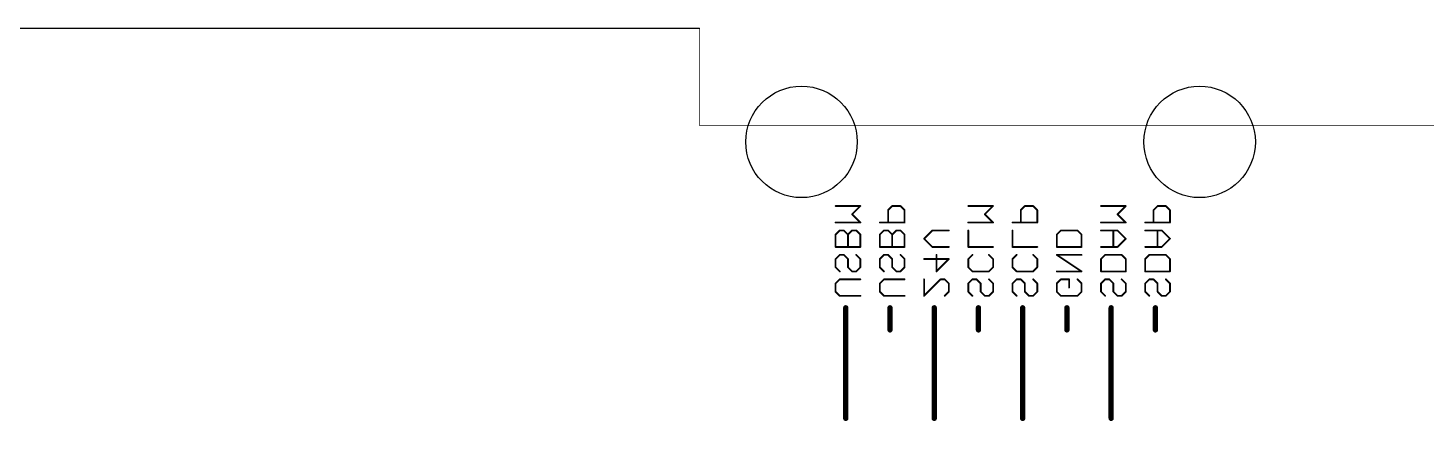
# Model space of a CAD drawing. Extents: x 0 to 11.5, y 0 to 11.2.
# Drawn here: x 5.21 to 6.791, y 10.766 to 11.21 of the extents above; entities that cross this region are included whole.
import ezdxf

# ---------------------------------------------------------------- set-up
doc = ezdxf.new("R2010")
doc.units = 0
doc.layers.add('20', color=53, linetype='CONTINUOUS')
doc.layers.add('22', color=253, linetype='CONTINUOUS')

msp = doc.modelspace()

# ---------------------------------------------------------------- linework, layer by layer
at = {"layer": '20'}
msp.add_line((5.969397, 11.21), (0, 11.21), dxfattribs=at)
at = {"layer": '20', "const_width": 0.000984}
for points in [[(5.969397, 11.21), (5.969397, 11.1)], [(7.479865, 11.1), (5.969397, 11.1)]]:
    msp.add_lwpolyline(points, dxfattribs=at)
at = {"layer": '20', "const_width": 0.000492}
for points in [[(5.969643, 11.21, 1), (5.969151, 11.21)], [(5.969397, 11.100246, 1), (5.969397, 11.099754)], [(5.969151, 11.1, 1), (5.969643, 11.1)]]:
    msp.add_lwpolyline(points, format="xyb", dxfattribs=at)
at = {"layer": '20'}
for centre in [(6.0846, 11.0817), (6.5346, 11.0817)]:
    msp.add_circle(centre, 0.062992, dxfattribs=at)
at = {"layer": '22'}
for points, const_width in [([(6.151124, 11.009253), (6.1231, 11.009253)], 0.002), ([(6.141782, 10.999912), (6.151124, 11.009253)], 0.002), ([(6.151124, 10.990571), (6.141782, 10.999912)], 0.002), ([(6.187112, 11.009253), (6.182441, 11.004583)], 0.002), ([(6.182441, 11.004583), (6.182441, 10.990571)], 0.002), ([(6.196453, 11.009253), (6.187112, 11.009253)], 0.002), ([(6.201124, 11.004583), (6.196453, 11.009253)], 0.002), ([(6.201124, 10.990571), (6.201124, 11.004583)], 0.002), ([(6.301124, 11.009253), (6.2731, 11.009253)], 0.002), ([(6.291782, 10.999912), (6.301124, 11.009253)], 0.002), ([(6.301124, 10.990571), (6.291782, 10.999912)], 0.002), ([(6.337112, 11.009253), (6.332441, 11.004583)], 0.002), ([(6.332441, 11.004583), (6.332441, 10.990571)], 0.002), ([(6.346453, 11.009253), (6.337112, 11.009253)], 0.002), ([(6.351124, 11.004583), (6.346453, 11.009253)], 0.002), ([(6.351124, 10.990571), (6.351124, 11.004583)], 0.002), ([(6.451124, 11.009253), (6.4231, 11.009253)], 0.002), ([(6.441782, 10.999912), (6.451124, 11.009253)], 0.002), ([(6.451124, 10.990571), (6.441782, 10.999912)], 0.002), ([(6.487112, 11.009253), (6.482441, 11.004583)], 0.002), ([(6.482441, 11.004583), (6.482441, 10.990571)], 0.002), ([(6.496453, 11.009253), (6.487112, 11.009253)], 0.002), ([(6.501124, 11.004583), (6.496453, 11.009253)], 0.002), ([(6.501124, 10.990571), (6.501124, 11.004583)], 0.002), ([(6.1231, 10.990571), (6.151124, 10.990571)], 0.002), ([(6.1731, 10.990571), (6.201124, 10.990571)], 0.002), ([(6.2731, 10.990571), (6.301124, 10.990571)], 0.002), ([(6.3231, 10.990571), (6.351124, 10.990571)], 0.002), ([(6.4231, 10.990571), (6.451124, 10.990571)], 0.002), ([(6.4731, 10.990571), (6.501124, 10.990571)], 0.002), ([(6.127771, 10.98163), (6.1231, 10.976959)], 0.002), ([(6.1231, 10.976959), (6.1231, 10.962947)], 0.002), ([(6.132441, 10.98163), (6.127771, 10.98163)], 0.002), ([(6.137112, 10.976959), (6.132441, 10.98163)], 0.002), ([(6.141782, 10.98163), (6.137112, 10.976959)], 0.002), ([(6.137112, 10.962947), (6.137112, 10.976959)], 0.002), ([(6.146453, 10.98163), (6.141782, 10.98163)], 0.002), ([(6.151124, 10.976959), (6.146453, 10.98163)], 0.002), ([(6.151124, 10.962947), (6.151124, 10.976959)], 0.002), ([(6.177771, 10.98163), (6.1731, 10.976959)], 0.002), ([(6.1731, 10.976959), (6.1731, 10.962947)], 0.002), ([(6.182441, 10.98163), (6.177771, 10.98163)], 0.002), ([(6.187112, 10.976959), (6.182441, 10.98163)], 0.002), ([(6.191782, 10.98163), (6.187112, 10.976959)], 0.002), ([(6.187112, 10.962947), (6.187112, 10.976959)], 0.002), ([(6.196453, 10.98163), (6.191782, 10.98163)], 0.002), ([(6.201124, 10.976959), (6.196453, 10.98163)], 0.002), ([(6.201124, 10.962947), (6.201124, 10.976959)], 0.002), ([(6.2231, 10.972288), (6.232441, 10.98163)], 0.002), ([(6.232441, 10.962947), (6.2231, 10.972288)], 0.002), ([(6.232441, 10.98163), (6.251124, 10.98163)], 0.002), ([(6.2731, 10.962947), (6.2731, 10.98163)], 0.002), ([(6.3231, 10.962947), (6.3231, 10.98163)], 0.002), ([(6.3731, 10.976959), (6.377771, 10.98163)], 0.002), ([(6.3731, 10.962947), (6.3731, 10.976959)], 0.002), ([(6.377771, 10.98163), (6.396453, 10.98163)], 0.002), ([(6.396453, 10.98163), (6.401124, 10.976959)], 0.002), ([(6.401124, 10.976959), (6.401124, 10.962947)], 0.002), ([(6.441782, 10.98163), (6.4231, 10.98163)], 0.002), ([(6.437112, 10.962947), (6.437112, 10.98163)], 0.002), ([(6.451124, 10.972288), (6.441782, 10.98163)], 0.002), ([(6.441782, 10.962947), (6.451124, 10.972288)], 0.002), ([(6.491782, 10.98163), (6.4731, 10.98163)], 0.002), ([(6.487112, 10.962947), (6.487112, 10.98163)], 0.002), ([(6.501124, 10.972288), (6.491782, 10.98163)], 0.002), ([(6.491782, 10.962947), (6.501124, 10.972288)], 0.002), ([(6.1231, 10.962947), (6.151124, 10.962947)], 0.002), ([(6.127771, 10.954006), (6.1231, 10.949336)], 0.002), ([(6.132441, 10.954006), (6.127771, 10.954006)], 0.002), ([(6.137112, 10.949336), (6.132441, 10.954006)], 0.002), ([(6.146453, 10.954006), (6.151124, 10.949336)], 0.002), ([(6.1731, 10.962947), (6.201124, 10.962947)], 0.002), ([(6.177771, 10.954006), (6.1731, 10.949336)], 0.002), ([(6.182441, 10.954006), (6.177771, 10.954006)], 0.002), ([(6.187112, 10.949336), (6.182441, 10.954006)], 0.002), ([(6.196453, 10.954006), (6.201124, 10.949336)], 0.002), ([(6.251124, 10.962947), (6.232441, 10.962947)], 0.002), ([(6.237112, 10.935324), (6.237112, 10.954006)], 0.002), ([(6.301124, 10.962947), (6.2731, 10.962947)], 0.002), ([(6.2731, 10.949336), (6.277771, 10.954006)], 0.002), ([(6.296453, 10.954006), (6.301124, 10.949336)], 0.002), ([(6.351124, 10.962947), (6.3231, 10.962947)], 0.002), ([(6.3231, 10.949336), (6.327771, 10.954006)], 0.002), ([(6.346453, 10.954006), (6.351124, 10.949336)], 0.002), ([(6.401124, 10.962947), (6.3731, 10.962947)], 0.002), ([(6.401124, 10.935324), (6.3731, 10.954006)], 0.002), ([(6.3731, 10.954006), (6.401124, 10.954006)], 0.002), ([(6.4231, 10.962947), (6.441782, 10.962947)], 0.002), ([(6.4231, 10.949336), (6.427771, 10.954006)], 0.002), ([(6.427771, 10.954006), (6.446453, 10.954006)], 0.002), ([(6.446453, 10.954006), (6.451124, 10.949336)], 0.002), ([(6.4731, 10.962947), (6.491782, 10.962947)], 0.002), ([(6.4731, 10.949336), (6.477771, 10.954006)], 0.002), ([(6.477771, 10.954006), (6.496453, 10.954006)], 0.002), ([(6.496453, 10.954006), (6.501124, 10.949336)], 0.002), ([(6.1231, 10.949336), (6.1231, 10.939994)], 0.002), ([(6.1231, 10.939994), (6.127771, 10.935324)], 0.002), ([(6.137112, 10.939994), (6.137112, 10.949336)], 0.002), ([(6.141782, 10.935324), (6.137112, 10.939994)], 0.002), ([(6.151124, 10.939994), (6.146453, 10.935324)], 0.002), ([(6.151124, 10.949336), (6.151124, 10.939994)], 0.002), ([(6.1731, 10.949336), (6.1731, 10.939994)], 0.002), ([(6.1731, 10.939994), (6.177771, 10.935324)], 0.002), ([(6.187112, 10.939994), (6.187112, 10.949336)], 0.002), ([(6.191782, 10.935324), (6.187112, 10.939994)], 0.002), ([(6.201124, 10.939994), (6.196453, 10.935324)], 0.002), ([(6.201124, 10.949336), (6.201124, 10.939994)], 0.002), ([(6.2231, 10.949336), (6.251124, 10.949336)], 0.002), ([(6.251124, 10.949336), (6.237112, 10.935324)], 0.002), ([(6.2731, 10.939994), (6.2731, 10.949336)], 0.002), ([(6.277771, 10.935324), (6.2731, 10.939994)], 0.002), ([(6.301124, 10.939994), (6.296453, 10.935324)], 0.002), ([(6.301124, 10.949336), (6.301124, 10.939994)], 0.002), ([(6.3231, 10.939994), (6.3231, 10.949336)], 0.002), ([(6.327771, 10.935324), (6.3231, 10.939994)], 0.002), ([(6.351124, 10.939994), (6.346453, 10.935324)], 0.002), ([(6.351124, 10.949336), (6.351124, 10.939994)], 0.002), ([(6.4231, 10.935324), (6.4231, 10.949336)], 0.002), ([(6.451124, 10.949336), (6.451124, 10.935324)], 0.002), ([(6.4731, 10.935324), (6.4731, 10.949336)], 0.002), ([(6.501124, 10.949336), (6.501124, 10.935324)], 0.002), ([(6.1231, 10.921712), (6.127771, 10.926383)], 0.002), ([(6.1231, 10.912371), (6.1231, 10.921712)], 0.002), ([(6.127771, 10.926383), (6.151124, 10.926383)], 0.002), ([(6.146453, 10.935324), (6.141782, 10.935324)], 0.002), ([(6.1731, 10.921712), (6.177771, 10.926383)], 0.002), ([(6.1731, 10.912371), (6.1731, 10.921712)], 0.002), ([(6.177771, 10.926383), (6.201124, 10.926383)], 0.002), ([(6.196453, 10.935324), (6.191782, 10.935324)], 0.002), ([(6.2231, 10.926383), (6.2231, 10.9077)], 0.002), ([(6.2231, 10.9077), (6.241782, 10.926383)], 0.002), ([(6.241782, 10.926383), (6.246453, 10.926383)], 0.002), ([(6.246453, 10.926383), (6.251124, 10.921712)], 0.002), ([(6.251124, 10.921712), (6.251124, 10.912371)], 0.002), ([(6.277771, 10.926383), (6.2731, 10.921712)], 0.002), ([(6.2731, 10.921712), (6.2731, 10.912371)], 0.002), ([(6.296453, 10.935324), (6.277771, 10.935324)], 0.002), ([(6.282441, 10.926383), (6.277771, 10.926383)], 0.002), ([(6.287112, 10.921712), (6.282441, 10.926383)], 0.002), ([(6.287112, 10.912371), (6.287112, 10.921712)], 0.002), ([(6.296453, 10.926383), (6.301124, 10.921712)], 0.002), ([(6.301124, 10.921712), (6.301124, 10.912371)], 0.002), ([(6.327771, 10.926383), (6.3231, 10.921712)], 0.002), ([(6.3231, 10.921712), (6.3231, 10.912371)], 0.002), ([(6.346453, 10.935324), (6.327771, 10.935324)], 0.002), ([(6.332441, 10.926383), (6.327771, 10.926383)], 0.002), ([(6.337112, 10.921712), (6.332441, 10.926383)], 0.002), ([(6.337112, 10.912371), (6.337112, 10.921712)], 0.002), ([(6.346453, 10.926383), (6.351124, 10.921712)], 0.002), ([(6.351124, 10.921712), (6.351124, 10.912371)], 0.002), ([(6.3731, 10.935324), (6.401124, 10.935324)], 0.002), ([(6.3731, 10.921712), (6.377771, 10.926383)], 0.002), ([(6.3731, 10.912371), (6.3731, 10.921712)], 0.002), ([(6.377771, 10.926383), (6.387112, 10.926383)], 0.002), ([(6.387112, 10.926383), (6.387112, 10.917041)], 0.002), ([(6.396453, 10.926383), (6.401124, 10.921712)], 0.002), ([(6.401124, 10.921712), (6.401124, 10.912371)], 0.002), ([(6.451124, 10.935324), (6.4231, 10.935324)], 0.002), ([(6.427771, 10.926383), (6.4231, 10.921712)], 0.002), ([(6.4231, 10.921712), (6.4231, 10.912371)], 0.002), ([(6.432441, 10.926383), (6.427771, 10.926383)], 0.002), ([(6.437112, 10.921712), (6.432441, 10.926383)], 0.002), ([(6.437112, 10.912371), (6.437112, 10.921712)], 0.002), ([(6.446453, 10.926383), (6.451124, 10.921712)], 0.002), ([(6.451124, 10.921712), (6.451124, 10.912371)], 0.002), ([(6.501124, 10.935324), (6.4731, 10.935324)], 0.002), ([(6.477771, 10.926383), (6.4731, 10.921712)], 0.002), ([(6.4731, 10.921712), (6.4731, 10.912371)], 0.002), ([(6.482441, 10.926383), (6.477771, 10.926383)], 0.002), ([(6.487112, 10.921712), (6.482441, 10.926383)], 0.002), ([(6.487112, 10.912371), (6.487112, 10.921712)], 0.002), ([(6.496453, 10.926383), (6.501124, 10.921712)], 0.002), ([(6.501124, 10.921712), (6.501124, 10.912371)], 0.002), ([(6.127771, 10.9077), (6.1231, 10.912371)], 0.002), ([(6.151124, 10.9077), (6.127771, 10.9077)], 0.002), ([(6.177771, 10.9077), (6.1731, 10.912371)], 0.002), ([(6.201124, 10.9077), (6.177771, 10.9077)], 0.002), ([(6.251124, 10.912371), (6.246453, 10.9077)], 0.002), ([(6.2731, 10.912371), (6.277771, 10.9077)], 0.002), ([(6.291782, 10.9077), (6.287112, 10.912371)], 0.002), ([(6.296453, 10.9077), (6.291782, 10.9077)], 0.002), ([(6.301124, 10.912371), (6.296453, 10.9077)], 0.002), ([(6.3231, 10.912371), (6.327771, 10.9077)], 0.002), ([(6.341782, 10.9077), (6.337112, 10.912371)], 0.002), ([(6.346453, 10.9077), (6.341782, 10.9077)], 0.002), ([(6.351124, 10.912371), (6.346453, 10.9077)], 0.002), ([(6.377771, 10.9077), (6.3731, 10.912371)], 0.002), ([(6.396453, 10.9077), (6.377771, 10.9077)], 0.002), ([(6.401124, 10.912371), (6.396453, 10.9077)], 0.002), ([(6.4231, 10.912371), (6.427771, 10.9077)], 0.002), ([(6.441782, 10.9077), (6.437112, 10.912371)], 0.002), ([(6.446453, 10.9077), (6.441782, 10.9077)], 0.002), ([(6.451124, 10.912371), (6.446453, 10.9077)], 0.002), ([(6.4731, 10.912371), (6.477771, 10.9077)], 0.002), ([(6.491782, 10.9077), (6.487112, 10.912371)], 0.002), ([(6.496453, 10.9077), (6.491782, 10.9077)], 0.002), ([(6.501124, 10.912371), (6.496453, 10.9077)], 0.002), ([(6.1346, 10.7692), (6.1346, 10.8942)], 0.006), ([(6.1846, 10.8692), (6.1846, 10.8942)], 0.006), ([(6.2346, 10.7692), (6.2346, 10.8942)], 0.006), ([(6.2846, 10.8692), (6.2846, 10.8942)], 0.006), ([(6.3346, 10.7692), (6.3346, 10.8942)], 0.006), ([(6.3846, 10.8692), (6.3846, 10.8942)], 0.006), ([(6.4346, 10.7692), (6.4346, 10.8942)], 0.006), ([(6.4846, 10.8692), (6.4846, 10.8942)], 0.006)]:
    msp.add_lwpolyline(points, dxfattribs=dict(at, const_width=const_width))
for points, const_width in [([(6.1231, 11.009753, 1), (6.1231, 11.008753)], 0.001), ([(6.142136, 11.000265, 1), (6.141429, 10.999558)], 0.001), ([(6.141429, 11.000265, 1), (6.142136, 10.999558)], 0.001), ([(6.151477, 11.0089, 1), (6.15077, 11.009607)], 0.001), ([(6.151124, 11.008753, 1), (6.151124, 11.009753)], 0.001), ([(6.182941, 11.004583, 1), (6.181941, 11.004583)], 0.001), ([(6.182088, 11.004936, 1), (6.182795, 11.004229)], 0.001), ([(6.187112, 11.009753, 1), (6.187112, 11.008753)], 0.001), ([(6.187465, 11.0089, 1), (6.186758, 11.009607)], 0.001), ([(6.196807, 11.009607, 1), (6.1961, 11.0089)], 0.001), ([(6.196453, 11.008753, 1), (6.196453, 11.009753)], 0.001), ([(6.201624, 11.004583, 1), (6.200624, 11.004583)], 0.001), ([(6.20077, 11.004229, 1), (6.201477, 11.004936)], 0.001), ([(6.2731, 11.009753, 1), (6.2731, 11.008753)], 0.001), ([(6.292136, 11.000265, 1), (6.291429, 10.999558)], 0.001), ([(6.291429, 11.000265, 1), (6.292136, 10.999558)], 0.001), ([(6.301477, 11.0089, 1), (6.30077, 11.009607)], 0.001), ([(6.301124, 11.008753, 1), (6.301124, 11.009753)], 0.001), ([(6.332941, 11.004583, 1), (6.331941, 11.004583)], 0.001), ([(6.332088, 11.004936, 1), (6.332795, 11.004229)], 0.001), ([(6.337112, 11.009753, 1), (6.337112, 11.008753)], 0.001), ([(6.337465, 11.0089, 1), (6.336758, 11.009607)], 0.001), ([(6.346807, 11.009607, 1), (6.3461, 11.0089)], 0.001), ([(6.346453, 11.008753, 1), (6.346453, 11.009753)], 0.001), ([(6.351624, 11.004583, 1), (6.350624, 11.004583)], 0.001), ([(6.35077, 11.004229, 1), (6.351477, 11.004936)], 0.001), ([(6.4231, 11.009753, 1), (6.4231, 11.008753)], 0.001), ([(6.442136, 11.000265, 1), (6.441429, 10.999558)], 0.001), ([(6.441429, 11.000265, 1), (6.442136, 10.999558)], 0.001), ([(6.451477, 11.0089, 1), (6.45077, 11.009607)], 0.001), ([(6.451124, 11.008753, 1), (6.451124, 11.009753)], 0.001), ([(6.482941, 11.004583, 1), (6.481941, 11.004583)], 0.001), ([(6.482088, 11.004936, 1), (6.482795, 11.004229)], 0.001), ([(6.487112, 11.009753, 1), (6.487112, 11.008753)], 0.001), ([(6.487465, 11.0089, 1), (6.486758, 11.009607)], 0.001), ([(6.496807, 11.009607, 1), (6.4961, 11.0089)], 0.001), ([(6.496453, 11.008753, 1), (6.496453, 11.009753)], 0.001), ([(6.501624, 11.004583, 1), (6.500624, 11.004583)], 0.001), ([(6.50077, 11.004229, 1), (6.501477, 11.004936)], 0.001), ([(6.1231, 10.991071, 1), (6.1231, 10.990071)], 0.001), ([(6.15077, 10.990217, 1), (6.151477, 10.990924)], 0.001), ([(6.151124, 10.990071, 1), (6.151124, 10.991071)], 0.001), ([(6.1731, 10.991071, 1), (6.1731, 10.990071)], 0.001), ([(6.181941, 10.990571, 1), (6.182941, 10.990571)], 0.001), ([(6.200624, 10.990571, 1), (6.201624, 10.990571)], 0.001), ([(6.201124, 10.990071, 1), (6.201124, 10.991071)], 0.001), ([(6.2731, 10.991071, 1), (6.2731, 10.990071)], 0.001), ([(6.30077, 10.990217, 1), (6.301477, 10.990924)], 0.001), ([(6.301124, 10.990071, 1), (6.301124, 10.991071)], 0.001), ([(6.3231, 10.991071, 1), (6.3231, 10.990071)], 0.001), ([(6.331941, 10.990571, 1), (6.332941, 10.990571)], 0.001), ([(6.350624, 10.990571, 1), (6.351624, 10.990571)], 0.001), ([(6.351124, 10.990071, 1), (6.351124, 10.991071)], 0.001), ([(6.4231, 10.991071, 1), (6.4231, 10.990071)], 0.001), ([(6.45077, 10.990217, 1), (6.451477, 10.990924)], 0.001), ([(6.451124, 10.990071, 1), (6.451124, 10.991071)], 0.001), ([(6.4731, 10.991071, 1), (6.4731, 10.990071)], 0.001), ([(6.481941, 10.990571, 1), (6.482941, 10.990571)], 0.001), ([(6.500624, 10.990571, 1), (6.501624, 10.990571)], 0.001), ([(6.501124, 10.990071, 1), (6.501124, 10.991071)], 0.001), ([(6.122746, 10.977313, 1), (6.123453, 10.976605)], 0.001), ([(6.1236, 10.976959, 1), (6.1226, 10.976959)], 0.001), ([(6.127771, 10.98213, 1), (6.127771, 10.98113)], 0.001), ([(6.128124, 10.981276, 1), (6.127417, 10.981983)], 0.001), ([(6.132795, 10.981983, 1), (6.132088, 10.981276)], 0.001), ([(6.132441, 10.98113, 1), (6.132441, 10.98213)], 0.001), ([(6.136758, 10.977313, 1), (6.137465, 10.976605)], 0.001), ([(6.137612, 10.976959, 1), (6.136612, 10.976959)], 0.001), ([(6.136758, 10.976605, 1), (6.137465, 10.977313)], 0.001), ([(6.141782, 10.98213, 1), (6.141782, 10.98113)], 0.001), ([(6.142136, 10.981276, 1), (6.141429, 10.981983)], 0.001), ([(6.146807, 10.981983, 1), (6.1461, 10.981276)], 0.001), ([(6.146453, 10.98113, 1), (6.146453, 10.98213)], 0.001), ([(6.151624, 10.976959, 1), (6.150624, 10.976959)], 0.001), ([(6.15077, 10.976605, 1), (6.151477, 10.977313)], 0.001), ([(6.172746, 10.977313, 1), (6.173453, 10.976605)], 0.001), ([(6.1736, 10.976959, 1), (6.1726, 10.976959)], 0.001), ([(6.177771, 10.98213, 1), (6.177771, 10.98113)], 0.001), ([(6.178124, 10.981276, 1), (6.177417, 10.981983)], 0.001), ([(6.182795, 10.981983, 1), (6.182088, 10.981276)], 0.001), ([(6.182441, 10.98113, 1), (6.182441, 10.98213)], 0.001), ([(6.186758, 10.977313, 1), (6.187465, 10.976605)], 0.001), ([(6.187612, 10.976959, 1), (6.186612, 10.976959)], 0.001), ([(6.186758, 10.976605, 1), (6.187465, 10.977313)], 0.001), ([(6.191782, 10.98213, 1), (6.191782, 10.98113)], 0.001), ([(6.192136, 10.981276, 1), (6.191429, 10.981983)], 0.001), ([(6.196807, 10.981983, 1), (6.1961, 10.981276)], 0.001), ([(6.196453, 10.98113, 1), (6.196453, 10.98213)], 0.001), ([(6.201624, 10.976959, 1), (6.200624, 10.976959)], 0.001), ([(6.20077, 10.976605, 1), (6.201477, 10.977313)], 0.001), ([(6.223453, 10.972642, 1), (6.222746, 10.971935)], 0.001), ([(6.222746, 10.972642, 1), (6.223453, 10.971935)], 0.001), ([(6.232441, 10.98213, 1), (6.232441, 10.98113)], 0.001), ([(6.232795, 10.981276, 1), (6.232088, 10.981983)], 0.001), ([(6.251124, 10.98113, 1), (6.251124, 10.98213)], 0.001), ([(6.2736, 10.98163, 1), (6.2726, 10.98163)], 0.001), ([(6.3236, 10.98163, 1), (6.3226, 10.98163)], 0.001), ([(6.372746, 10.977313, 1), (6.373453, 10.976605)], 0.001), ([(6.3736, 10.976959, 1), (6.3726, 10.976959)], 0.001), ([(6.377771, 10.98213, 1), (6.377771, 10.98113)], 0.001), ([(6.378124, 10.981276, 1), (6.377417, 10.981983)], 0.001), ([(6.396807, 10.981983, 1), (6.3961, 10.981276)], 0.001), ([(6.396453, 10.98113, 1), (6.396453, 10.98213)], 0.001), ([(6.401624, 10.976959, 1), (6.400624, 10.976959)], 0.001), ([(6.40077, 10.976605, 1), (6.401477, 10.977313)], 0.001), ([(6.4231, 10.98213, 1), (6.4231, 10.98113)], 0.001), ([(6.437612, 10.98163, 1), (6.436612, 10.98163)], 0.001), ([(6.442136, 10.981983, 1), (6.441429, 10.981276)], 0.001), ([(6.441782, 10.98113, 1), (6.441782, 10.98213)], 0.001), ([(6.451477, 10.971935, 1), (6.45077, 10.972642)], 0.001), ([(6.45077, 10.971935, 1), (6.451477, 10.972642)], 0.001), ([(6.4731, 10.98213, 1), (6.4731, 10.98113)], 0.001), ([(6.487612, 10.98163, 1), (6.486612, 10.98163)], 0.001), ([(6.492136, 10.981983, 1), (6.491429, 10.981276)], 0.001), ([(6.491782, 10.98113, 1), (6.491782, 10.98213)], 0.001), ([(6.501477, 10.971935, 1), (6.50077, 10.972642)], 0.001), ([(6.50077, 10.971935, 1), (6.501477, 10.972642)], 0.001), ([(6.1231, 10.963447, 1), (6.1231, 10.962447)], 0.001), ([(6.1226, 10.962947, 1), (6.1236, 10.962947)], 0.001), ([(6.127771, 10.954506, 1), (6.127771, 10.953506)], 0.001), ([(6.128124, 10.953653, 1), (6.127417, 10.95436)], 0.001), ([(6.132795, 10.95436, 1), (6.132088, 10.953653)], 0.001), ([(6.132441, 10.953506, 1), (6.132441, 10.954506)], 0.001), ([(6.136612, 10.962947, 1), (6.137612, 10.962947)], 0.001), ([(6.146807, 10.95436, 1), (6.1461, 10.953653)], 0.001), ([(6.150624, 10.962947, 1), (6.151624, 10.962947)], 0.001), ([(6.151124, 10.962447, 1), (6.151124, 10.963447)], 0.001), ([(6.1731, 10.963447, 1), (6.1731, 10.962447)], 0.001), ([(6.1726, 10.962947, 1), (6.1736, 10.962947)], 0.001), ([(6.177771, 10.954506, 1), (6.177771, 10.953506)], 0.001), ([(6.178124, 10.953653, 1), (6.177417, 10.95436)], 0.001), ([(6.182795, 10.95436, 1), (6.182088, 10.953653)], 0.001), ([(6.182441, 10.953506, 1), (6.182441, 10.954506)], 0.001), ([(6.186612, 10.962947, 1), (6.187612, 10.962947)], 0.001), ([(6.196807, 10.95436, 1), (6.1961, 10.953653)], 0.001), ([(6.200624, 10.962947, 1), (6.201624, 10.962947)], 0.001), ([(6.201124, 10.962447, 1), (6.201124, 10.963447)], 0.001), ([(6.232441, 10.963447, 1), (6.232441, 10.962447)], 0.001), ([(6.232088, 10.962594, 1), (6.232795, 10.963301)], 0.001), ([(6.237612, 10.954006, 1), (6.236612, 10.954006)], 0.001), ([(6.251124, 10.962447, 1), (6.251124, 10.963447)], 0.001), ([(6.2731, 10.963447, 1), (6.2731, 10.962447)], 0.001), ([(6.2726, 10.962947, 1), (6.2736, 10.962947)], 0.001), ([(6.278124, 10.953653, 1), (6.277417, 10.95436)], 0.001), ([(6.296807, 10.95436, 1), (6.2961, 10.953653)], 0.001), ([(6.301124, 10.962447, 1), (6.301124, 10.963447)], 0.001), ([(6.3231, 10.963447, 1), (6.3231, 10.962447)], 0.001), ([(6.3226, 10.962947, 1), (6.3236, 10.962947)], 0.001), ([(6.328124, 10.953653, 1), (6.327417, 10.95436)], 0.001), ([(6.346807, 10.95436, 1), (6.3461, 10.953653)], 0.001), ([(6.351124, 10.962447, 1), (6.351124, 10.963447)], 0.001), ([(6.3731, 10.963447, 1), (6.3731, 10.962447)], 0.001), ([(6.3726, 10.962947, 1), (6.3736, 10.962947)], 0.001), ([(6.373377, 10.954422, 1), (6.372823, 10.95359)], 0.001), ([(6.3731, 10.954506, 1), (6.3731, 10.953506)], 0.001), ([(6.400624, 10.962947, 1), (6.401624, 10.962947)], 0.001), ([(6.401124, 10.962447, 1), (6.401124, 10.963447)], 0.001), ([(6.401124, 10.953506, 1), (6.401124, 10.954506)], 0.001), ([(6.4231, 10.963447, 1), (6.4231, 10.962447)], 0.001), ([(6.427771, 10.954506, 1), (6.427771, 10.953506)], 0.001), ([(6.428124, 10.953653, 1), (6.427417, 10.95436)], 0.001), ([(6.436612, 10.962947, 1), (6.437612, 10.962947)], 0.001), ([(6.441429, 10.963301, 1), (6.442136, 10.962594)], 0.001), ([(6.441782, 10.962447, 1), (6.441782, 10.963447)], 0.001), ([(6.446807, 10.95436, 1), (6.4461, 10.953653)], 0.001), ([(6.446453, 10.953506, 1), (6.446453, 10.954506)], 0.001), ([(6.4731, 10.963447, 1), (6.4731, 10.962447)], 0.001), ([(6.477771, 10.954506, 1), (6.477771, 10.953506)], 0.001), ([(6.478124, 10.953653, 1), (6.477417, 10.95436)], 0.001), ([(6.486612, 10.962947, 1), (6.487612, 10.962947)], 0.001), ([(6.491429, 10.963301, 1), (6.492136, 10.962594)], 0.001), ([(6.491782, 10.962447, 1), (6.491782, 10.963447)], 0.001), ([(6.496807, 10.95436, 1), (6.4961, 10.953653)], 0.001), ([(6.496453, 10.953506, 1), (6.496453, 10.954506)], 0.001), ([(6.1236, 10.949336, 1), (6.1226, 10.949336)], 0.001), ([(6.122746, 10.949689, 1), (6.123453, 10.948982)], 0.001), ([(6.123453, 10.940348, 1), (6.122746, 10.939641)], 0.001), ([(6.1226, 10.939994, 1), (6.1236, 10.939994)], 0.001), ([(6.137612, 10.949336, 1), (6.136612, 10.949336)], 0.001), ([(6.137465, 10.940348, 1), (6.136758, 10.939641)], 0.001), ([(6.136612, 10.939994, 1), (6.137612, 10.939994)], 0.001), ([(6.136758, 10.948982, 1), (6.137465, 10.949689)], 0.001), ([(6.151624, 10.949336, 1), (6.150624, 10.949336)], 0.001), ([(6.150624, 10.939994, 1), (6.151624, 10.939994)], 0.001), ([(6.15077, 10.948982, 1), (6.151477, 10.949689)], 0.001), ([(6.151477, 10.939641, 1), (6.15077, 10.940348)], 0.001), ([(6.1736, 10.949336, 1), (6.1726, 10.949336)], 0.001), ([(6.172746, 10.949689, 1), (6.173453, 10.948982)], 0.001), ([(6.173453, 10.940348, 1), (6.172746, 10.939641)], 0.001), ([(6.1726, 10.939994, 1), (6.1736, 10.939994)], 0.001), ([(6.187612, 10.949336, 1), (6.186612, 10.949336)], 0.001), ([(6.187465, 10.940348, 1), (6.186758, 10.939641)], 0.001), ([(6.186612, 10.939994, 1), (6.187612, 10.939994)], 0.001), ([(6.186758, 10.948982, 1), (6.187465, 10.949689)], 0.001), ([(6.201624, 10.949336, 1), (6.200624, 10.949336)], 0.001), ([(6.200624, 10.939994, 1), (6.201624, 10.939994)], 0.001), ([(6.20077, 10.948982, 1), (6.201477, 10.949689)], 0.001), ([(6.201477, 10.939641, 1), (6.20077, 10.940348)], 0.001), ([(6.2231, 10.949836, 1), (6.2231, 10.948836)], 0.001), ([(6.251477, 10.948982, 1), (6.25077, 10.949689)], 0.001), ([(6.251124, 10.948836, 1), (6.251124, 10.949836)], 0.001), ([(6.2736, 10.949336, 1), (6.2726, 10.949336)], 0.001), ([(6.272746, 10.949689, 1), (6.273453, 10.948982)], 0.001), ([(6.273453, 10.940348, 1), (6.272746, 10.939641)], 0.001), ([(6.2726, 10.939994, 1), (6.2736, 10.939994)], 0.001), ([(6.301624, 10.949336, 1), (6.300624, 10.949336)], 0.001), ([(6.300624, 10.939994, 1), (6.301624, 10.939994)], 0.001), ([(6.30077, 10.948982, 1), (6.301477, 10.949689)], 0.001), ([(6.301477, 10.939641, 1), (6.30077, 10.940348)], 0.001), ([(6.3236, 10.949336, 1), (6.3226, 10.949336)], 0.001), ([(6.322746, 10.949689, 1), (6.323453, 10.948982)], 0.001), ([(6.323453, 10.940348, 1), (6.322746, 10.939641)], 0.001), ([(6.3226, 10.939994, 1), (6.3236, 10.939994)], 0.001), ([(6.351624, 10.949336, 1), (6.350624, 10.949336)], 0.001), ([(6.350624, 10.939994, 1), (6.351624, 10.939994)], 0.001), ([(6.35077, 10.948982, 1), (6.351477, 10.949689)], 0.001), ([(6.351477, 10.939641, 1), (6.35077, 10.940348)], 0.001), ([(6.4236, 10.949336, 1), (6.4226, 10.949336)], 0.001), ([(6.422746, 10.949689, 1), (6.423453, 10.948982)], 0.001), ([(6.451624, 10.949336, 1), (6.450624, 10.949336)], 0.001), ([(6.45077, 10.948982, 1), (6.451477, 10.949689)], 0.001), ([(6.4736, 10.949336, 1), (6.4726, 10.949336)], 0.001), ([(6.472746, 10.949689, 1), (6.473453, 10.948982)], 0.001), ([(6.501624, 10.949336, 1), (6.500624, 10.949336)], 0.001), ([(6.50077, 10.948982, 1), (6.501477, 10.949689)], 0.001), ([(6.122746, 10.922066, 1), (6.123453, 10.921358)], 0.001), ([(6.1236, 10.921712, 1), (6.1226, 10.921712)], 0.001), ([(6.127771, 10.926883, 1), (6.127771, 10.925883)], 0.001), ([(6.127417, 10.93497, 1), (6.128124, 10.935677)], 0.001), ([(6.128124, 10.926029, 1), (6.127417, 10.926736)], 0.001), ([(6.141782, 10.935824, 1), (6.141782, 10.934824)], 0.001), ([(6.141429, 10.93497, 1), (6.142136, 10.935677)], 0.001), ([(6.1461, 10.935677, 1), (6.146807, 10.93497)], 0.001), ([(6.146453, 10.934824, 1), (6.146453, 10.935824)], 0.001), ([(6.151124, 10.925883, 1), (6.151124, 10.926883)], 0.001), ([(6.172746, 10.922066, 1), (6.173453, 10.921358)], 0.001), ([(6.1736, 10.921712, 1), (6.1726, 10.921712)], 0.001), ([(6.177771, 10.926883, 1), (6.177771, 10.925883)], 0.001), ([(6.177417, 10.93497, 1), (6.178124, 10.935677)], 0.001), ([(6.178124, 10.926029, 1), (6.177417, 10.926736)], 0.001), ([(6.191782, 10.935824, 1), (6.191782, 10.934824)], 0.001), ([(6.191429, 10.93497, 1), (6.192136, 10.935677)], 0.001), ([(6.1961, 10.935677, 1), (6.196807, 10.93497)], 0.001), ([(6.196453, 10.934824, 1), (6.196453, 10.935824)], 0.001), ([(6.201124, 10.925883, 1), (6.201124, 10.926883)], 0.001), ([(6.2236, 10.926383, 1), (6.2226, 10.926383)], 0.001), ([(6.236758, 10.935677, 1), (6.237465, 10.93497)], 0.001), ([(6.236612, 10.935324, 1), (6.237612, 10.935324)], 0.001), ([(6.241782, 10.926883, 1), (6.241782, 10.925883)], 0.001), ([(6.242136, 10.926029, 1), (6.241429, 10.926736)], 0.001), ([(6.246807, 10.926736, 1), (6.2461, 10.926029)], 0.001), ([(6.246453, 10.925883, 1), (6.246453, 10.926883)], 0.001), ([(6.251624, 10.921712, 1), (6.250624, 10.921712)], 0.001), ([(6.25077, 10.921358, 1), (6.251477, 10.922066)], 0.001), ([(6.272746, 10.922066, 1), (6.273453, 10.921358)], 0.001), ([(6.2736, 10.921712, 1), (6.2726, 10.921712)], 0.001), ([(6.277771, 10.935824, 1), (6.277771, 10.934824)], 0.001), ([(6.277771, 10.926883, 1), (6.277771, 10.925883)], 0.001), ([(6.277417, 10.93497, 1), (6.278124, 10.935677)], 0.001), ([(6.278124, 10.926029, 1), (6.277417, 10.926736)], 0.001), ([(6.282795, 10.926736, 1), (6.282088, 10.926029)], 0.001), ([(6.282441, 10.925883, 1), (6.282441, 10.926883)], 0.001), ([(6.287612, 10.921712, 1), (6.286612, 10.921712)], 0.001), ([(6.286758, 10.921358, 1), (6.287465, 10.922066)], 0.001), ([(6.2961, 10.935677, 1), (6.296807, 10.93497)], 0.001), ([(6.296807, 10.926736, 1), (6.2961, 10.926029)], 0.001), ([(6.296453, 10.934824, 1), (6.296453, 10.935824)], 0.001), ([(6.301624, 10.921712, 1), (6.300624, 10.921712)], 0.001), ([(6.30077, 10.921358, 1), (6.301477, 10.922066)], 0.001), ([(6.322746, 10.922066, 1), (6.323453, 10.921358)], 0.001), ([(6.3236, 10.921712, 1), (6.3226, 10.921712)], 0.001), ([(6.327771, 10.935824, 1), (6.327771, 10.934824)], 0.001), ([(6.327771, 10.926883, 1), (6.327771, 10.925883)], 0.001), ([(6.327417, 10.93497, 1), (6.328124, 10.935677)], 0.001), ([(6.328124, 10.926029, 1), (6.327417, 10.926736)], 0.001), ([(6.332795, 10.926736, 1), (6.332088, 10.926029)], 0.001), ([(6.332441, 10.925883, 1), (6.332441, 10.926883)], 0.001), ([(6.337612, 10.921712, 1), (6.336612, 10.921712)], 0.001), ([(6.336758, 10.921358, 1), (6.337465, 10.922066)], 0.001), ([(6.3461, 10.935677, 1), (6.346807, 10.93497)], 0.001), ([(6.346807, 10.926736, 1), (6.3461, 10.926029)], 0.001), ([(6.346453, 10.934824, 1), (6.346453, 10.935824)], 0.001), ([(6.351624, 10.921712, 1), (6.350624, 10.921712)], 0.001), ([(6.35077, 10.921358, 1), (6.351477, 10.922066)], 0.001), ([(6.372746, 10.922066, 1), (6.373453, 10.921358)], 0.001), ([(6.3731, 10.935824, 1), (6.3731, 10.934824)], 0.001), ([(6.3736, 10.921712, 1), (6.3726, 10.921712)], 0.001), ([(6.377771, 10.926883, 1), (6.377771, 10.925883)], 0.001), ([(6.378124, 10.926029, 1), (6.377417, 10.926736)], 0.001), ([(6.387612, 10.926383, 1), (6.386612, 10.926383)], 0.001), ([(6.387112, 10.925883, 1), (6.387112, 10.926883)], 0.001), ([(6.396807, 10.926736, 1), (6.3961, 10.926029)], 0.001), ([(6.401624, 10.921712, 1), (6.400624, 10.921712)], 0.001), ([(6.40077, 10.921358, 1), (6.401477, 10.922066)], 0.001), ([(6.400846, 10.934908, 1), (6.401401, 10.93574)], 0.001), ([(6.401124, 10.934824, 1), (6.401124, 10.935824)], 0.001), ([(6.422746, 10.922066, 1), (6.423453, 10.921358)], 0.001), ([(6.4231, 10.935824, 1), (6.4231, 10.934824)], 0.001), ([(6.4226, 10.935324, 1), (6.4236, 10.935324)], 0.001), ([(6.4236, 10.921712, 1), (6.4226, 10.921712)], 0.001), ([(6.427771, 10.926883, 1), (6.427771, 10.925883)], 0.001), ([(6.428124, 10.926029, 1), (6.427417, 10.926736)], 0.001), ([(6.432795, 10.926736, 1), (6.432088, 10.926029)], 0.001), ([(6.432441, 10.925883, 1), (6.432441, 10.926883)], 0.001), ([(6.437612, 10.921712, 1), (6.436612, 10.921712)], 0.001), ([(6.436758, 10.921358, 1), (6.437465, 10.922066)], 0.001), ([(6.446807, 10.926736, 1), (6.4461, 10.926029)], 0.001), ([(6.450624, 10.935324, 1), (6.451624, 10.935324)], 0.001), ([(6.451624, 10.921712, 1), (6.450624, 10.921712)], 0.001), ([(6.45077, 10.921358, 1), (6.451477, 10.922066)], 0.001), ([(6.451124, 10.934824, 1), (6.451124, 10.935824)], 0.001), ([(6.472746, 10.922066, 1), (6.473453, 10.921358)], 0.001), ([(6.4731, 10.935824, 1), (6.4731, 10.934824)], 0.001), ([(6.4726, 10.935324, 1), (6.4736, 10.935324)], 0.001), ([(6.4736, 10.921712, 1), (6.4726, 10.921712)], 0.001), ([(6.477771, 10.926883, 1), (6.477771, 10.925883)], 0.001), ([(6.478124, 10.926029, 1), (6.477417, 10.926736)], 0.001), ([(6.482795, 10.926736, 1), (6.482088, 10.926029)], 0.001), ([(6.482441, 10.925883, 1), (6.482441, 10.926883)], 0.001), ([(6.487612, 10.921712, 1), (6.486612, 10.921712)], 0.001), ([(6.486758, 10.921358, 1), (6.487465, 10.922066)], 0.001), ([(6.496807, 10.926736, 1), (6.4961, 10.926029)], 0.001), ([(6.500624, 10.935324, 1), (6.501624, 10.935324)], 0.001), ([(6.501624, 10.921712, 1), (6.500624, 10.921712)], 0.001), ([(6.50077, 10.921358, 1), (6.501477, 10.922066)], 0.001), ([(6.501124, 10.934824, 1), (6.501124, 10.935824)], 0.001), ([(6.123453, 10.912724, 1), (6.122746, 10.912017)], 0.001), ([(6.1226, 10.912371, 1), (6.1236, 10.912371)], 0.001), ([(6.127771, 10.9082, 1), (6.127771, 10.9072)], 0.001), ([(6.127417, 10.907346, 1), (6.128124, 10.908054)], 0.001), ([(6.151124, 10.9072, 1), (6.151124, 10.9082)], 0.001), ([(6.173453, 10.912724, 1), (6.172746, 10.912017)], 0.001), ([(6.1726, 10.912371, 1), (6.1736, 10.912371)], 0.001), ([(6.177771, 10.9082, 1), (6.177771, 10.9072)], 0.001), ([(6.177417, 10.907346, 1), (6.178124, 10.908054)], 0.001), ([(6.201124, 10.9072, 1), (6.201124, 10.9082)], 0.001), ([(6.222746, 10.908054, 1), (6.223453, 10.907346)], 0.001), ([(6.2226, 10.9077, 1), (6.2236, 10.9077)], 0.001), ([(6.2461, 10.908054, 1), (6.246807, 10.907346)], 0.001), ([(6.250624, 10.912371, 1), (6.251624, 10.912371)], 0.001), ([(6.251477, 10.912017, 1), (6.25077, 10.912724)], 0.001), ([(6.273453, 10.912724, 1), (6.272746, 10.912017)], 0.001), ([(6.2726, 10.912371, 1), (6.2736, 10.912371)], 0.001), ([(6.277417, 10.907346, 1), (6.278124, 10.908054)], 0.001), ([(6.287465, 10.912724, 1), (6.286758, 10.912017)], 0.001), ([(6.286612, 10.912371, 1), (6.287612, 10.912371)], 0.001), ([(6.291782, 10.9082, 1), (6.291782, 10.9072)], 0.001), ([(6.291429, 10.907346, 1), (6.292136, 10.908054)], 0.001), ([(6.2961, 10.908054, 1), (6.296807, 10.907346)], 0.001), ([(6.296453, 10.9072, 1), (6.296453, 10.9082)], 0.001), ([(6.300624, 10.912371, 1), (6.301624, 10.912371)], 0.001), ([(6.301477, 10.912017, 1), (6.30077, 10.912724)], 0.001), ([(6.323453, 10.912724, 1), (6.322746, 10.912017)], 0.001), ([(6.3226, 10.912371, 1), (6.3236, 10.912371)], 0.001), ([(6.327417, 10.907346, 1), (6.328124, 10.908054)], 0.001), ([(6.337465, 10.912724, 1), (6.336758, 10.912017)], 0.001), ([(6.336612, 10.912371, 1), (6.337612, 10.912371)], 0.001), ([(6.341782, 10.9082, 1), (6.341782, 10.9072)], 0.001), ([(6.341429, 10.907346, 1), (6.342136, 10.908054)], 0.001), ([(6.3461, 10.908054, 1), (6.346807, 10.907346)], 0.001), ([(6.346453, 10.9072, 1), (6.346453, 10.9082)], 0.001), ([(6.350624, 10.912371, 1), (6.351624, 10.912371)], 0.001), ([(6.351477, 10.912017, 1), (6.35077, 10.912724)], 0.001), ([(6.373453, 10.912724, 1), (6.372746, 10.912017)], 0.001), ([(6.3726, 10.912371, 1), (6.3736, 10.912371)], 0.001), ([(6.377771, 10.9082, 1), (6.377771, 10.9072)], 0.001), ([(6.377417, 10.907346, 1), (6.378124, 10.908054)], 0.001), ([(6.386612, 10.917041, 1), (6.387612, 10.917041)], 0.001), ([(6.3961, 10.908054, 1), (6.396807, 10.907346)], 0.001), ([(6.396453, 10.9072, 1), (6.396453, 10.9082)], 0.001), ([(6.400624, 10.912371, 1), (6.401624, 10.912371)], 0.001), ([(6.401477, 10.912017, 1), (6.40077, 10.912724)], 0.001), ([(6.423453, 10.912724, 1), (6.422746, 10.912017)], 0.001), ([(6.4226, 10.912371, 1), (6.4236, 10.912371)], 0.001), ([(6.427417, 10.907346, 1), (6.428124, 10.908054)], 0.001), ([(6.437465, 10.912724, 1), (6.436758, 10.912017)], 0.001), ([(6.436612, 10.912371, 1), (6.437612, 10.912371)], 0.001), ([(6.441782, 10.9082, 1), (6.441782, 10.9072)], 0.001), ([(6.441429, 10.907346, 1), (6.442136, 10.908054)], 0.001), ([(6.4461, 10.908054, 1), (6.446807, 10.907346)], 0.001), ([(6.446453, 10.9072, 1), (6.446453, 10.9082)], 0.001), ([(6.450624, 10.912371, 1), (6.451624, 10.912371)], 0.001), ([(6.451477, 10.912017, 1), (6.45077, 10.912724)], 0.001), ([(6.473453, 10.912724, 1), (6.472746, 10.912017)], 0.001), ([(6.4726, 10.912371, 1), (6.4736, 10.912371)], 0.001), ([(6.477417, 10.907346, 1), (6.478124, 10.908054)], 0.001), ([(6.487465, 10.912724, 1), (6.486758, 10.912017)], 0.001), ([(6.486612, 10.912371, 1), (6.487612, 10.912371)], 0.001), ([(6.491782, 10.9082, 1), (6.491782, 10.9072)], 0.001), ([(6.491429, 10.907346, 1), (6.492136, 10.908054)], 0.001), ([(6.4961, 10.908054, 1), (6.496807, 10.907346)], 0.001), ([(6.496453, 10.9072, 1), (6.496453, 10.9082)], 0.001), ([(6.500624, 10.912371, 1), (6.501624, 10.912371)], 0.001), ([(6.501477, 10.912017, 1), (6.50077, 10.912724)], 0.001), ([(6.1361, 10.8942, 1), (6.1331, 10.8942)], 0.003), ([(6.1861, 10.8942, 1), (6.1831, 10.8942)], 0.003), ([(6.2361, 10.8942, 1), (6.2331, 10.8942)], 0.003), ([(6.2861, 10.8942, 1), (6.2831, 10.8942)], 0.003), ([(6.3361, 10.8942, 1), (6.3331, 10.8942)], 0.003), ([(6.3861, 10.8942, 1), (6.3831, 10.8942)], 0.003), ([(6.4361, 10.8942, 1), (6.4331, 10.8942)], 0.003), ([(6.4861, 10.8942, 1), (6.4831, 10.8942)], 0.003), ([(6.1831, 10.8692, 1), (6.1861, 10.8692)], 0.003), ([(6.2831, 10.8692, 1), (6.2861, 10.8692)], 0.003), ([(6.3831, 10.8692, 1), (6.3861, 10.8692)], 0.003), ([(6.4831, 10.8692, 1), (6.4861, 10.8692)], 0.003), ([(6.1331, 10.7692, 1), (6.1361, 10.7692)], 0.003), ([(6.2331, 10.7692, 1), (6.2361, 10.7692)], 0.003), ([(6.3331, 10.7692, 1), (6.3361, 10.7692)], 0.003), ([(6.4331, 10.7692, 1), (6.4361, 10.7692)], 0.003)]:
    msp.add_lwpolyline(points, format="xyb", dxfattribs=dict(at, const_width=const_width))

doc.saveas('drawing.dxf')
